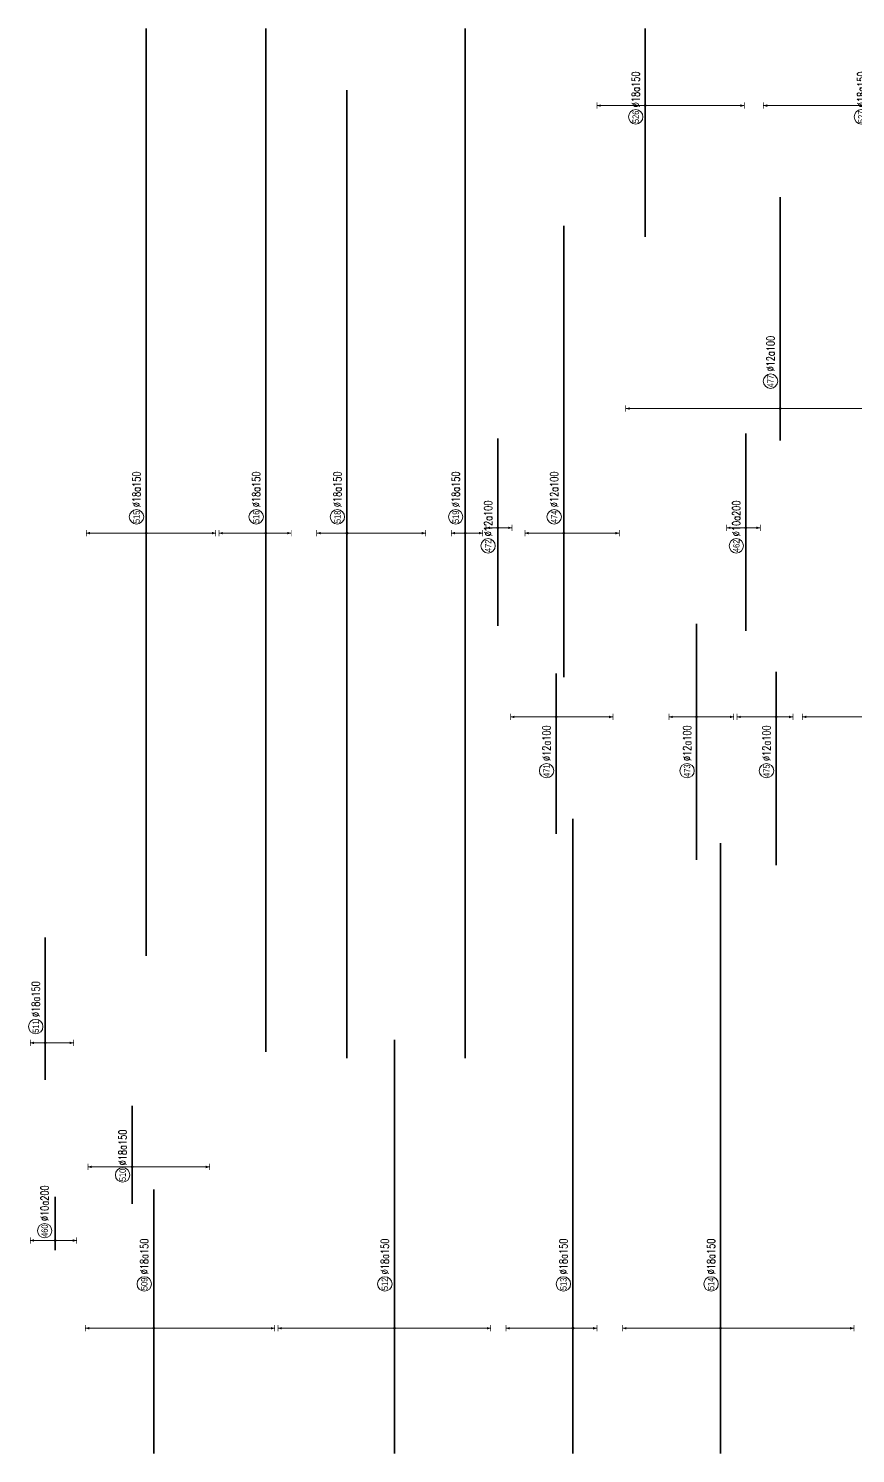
# Model space of a CAD drawing. Header units: millimetres. Extents: x -415354 to 592036, y -374841 to 139309.
# Drawn here: x 335157 to 386815, y -247211 to -158171 of the extents above; entities that cross this region are included whole.
import ezdxf
from ezdxf.enums import TextEntityAlignment as Align

# ---------------------------------------------------------------- set-up
doc = ezdxf.new("R2010")
doc.units = ezdxf.units.MM
doc.header["$MEASUREMENT"] = 0
for name, color, linetype, lineweight in [('NDC_S_DIM', 1, 'Continuous', 15), ('NDC_S_REBAR', 4, 'Continuous', 35), ('NDC_S_VN TEXT', 7, 'Continuous', 20)]:
    doc.layers.add(name, color=color, linetype=linetype, lineweight=lineweight)
doc.styles.add('ARIAL', font='arial.ttf', dxfattribs={"width": 0.8})
doc.styles.add('NDC_EN TXT', font='romans.shx', dxfattribs={"width": 0.8})

# ---------------------------------------------------------------- blocks, each defined once
blk = doc.blocks.new('*U1034')
h = blk.add_hatch(color=6)
edge = h.paths.add_edge_path()
edge.add_arc((-2.99, 0), 0.3, 0, 360)
at = {"layer": 'NDC_S_DIM', "color": 8}
for q in [(-2.99, 4.71), (-2.99, -8.83)]:
    blk.add_line((-2.99, 0), q, dxfattribs=at)
for points in [[(-3.99, 4.71, 0.2, 0.2, 0), (-1.99, 4.71, 0, 0, 0)], [(-3.99, -8.83, 0.2, 0.2, 0), (-1.99, -8.83, 0, 0, 0)]]:
    blk.add_lwpolyline(points, format="xyseb", dxfattribs=at)
at = {"layer": 'NDC_S_DIM'}
blk.add_circle((2.1, 3), 2.25, dxfattribs=at)
at = {"layer": 'NDC_S_DIM', "color": 6}
blk.add_circle((-2.99, 0), 0.3, dxfattribs=at)
at = {"layer": 'NDC_S_DIM', "color": 8}
for points in [[(-3.39, 3.51), (-2.99, 4.71), (-2.59, 3.51)], [(-3.39, -7.63), (-2.99, -8.83), (-2.59, -7.63)]]:
    blk.add_solid(points, dxfattribs=at)
at = {"layer": 'NDC_S_REBAR'}
for p, q in [((0, 0), (-14.52, 0)), ((-14.52, 0), (-14.52, 0)), ((0, 0), (29.93, 0)), ((29.93, 0), (29.93, 0)), ((29.93, 0), (29.93, 0)), ((-14.52, 0), (-14.52, 0))]:
    blk.add_line(p, q, dxfattribs=at)
at = {"layer": 'NDC_S_VN TEXT', "style": 'ARIAL', "width": 0.8}
blk.add_attdef('KHT', text='', height=2, dxfattribs=at).set_placement((2.1, 3), align=Align.MIDDLE_CENTER)
at = {"layer": 'NDC_S_VN TEXT', "color": 3, "style": 'NDC_EN TXT', "width": 0.75}
blk.add_attdef('DKT', (5.1, 1.75), '', height=2.5, dxfattribs=at)
blk = doc.blocks.new('*U1027')
h = blk.add_hatch(color=6)
edge = h.paths.add_edge_path()
edge.add_arc((-2.99, 0), 0.3, 0, 360)
at = {"layer": 'NDC_S_DIM', "color": 8}
for q in [(-2.99, 6.03), (-2.99, -4.47)]:
    blk.add_line((-2.99, 0), q, dxfattribs=at)
for points in [[(-3.99, 6.03, 0.2, 0.2, 0), (-1.99, 6.03, 0, 0, 0)], [(-3.99, -4.47, 0.2, 0.2, 0), (-1.99, -4.47, 0, 0, 0)]]:
    blk.add_lwpolyline(points, format="xyseb", dxfattribs=at)
at = {"layer": 'NDC_S_DIM'}
blk.add_circle((-8.62, 3), 2.25, dxfattribs=at)
at = {"layer": 'NDC_S_DIM', "color": 6}
blk.add_circle((-2.99, 0), 0.3, dxfattribs=at)
at = {"layer": 'NDC_S_DIM', "color": 8}
for points in [[(-3.39, 4.83), (-2.99, 6.03), (-2.59, 4.83)], [(-3.39, -3.27), (-2.99, -4.47), (-2.59, -3.27)]]:
    blk.add_solid(points, dxfattribs=at)
at = {"layer": 'NDC_S_REBAR'}
for p, q in [((0, 0), (-35.19, 0)), ((-35.19, 0), (-35.19, 0)), ((0, 0), (26.51, 0)), ((26.51, 0), (26.51, 0)), ((26.51, 0), (26.51, 0)), ((-35.19, 0), (-35.19, 0))]:
    blk.add_line(p, q, dxfattribs=at)
at = {"layer": 'NDC_S_VN TEXT', "style": 'ARIAL', "width": 0.8}
blk.add_attdef('KHT', text='', height=2, dxfattribs=at).set_placement((-8.62, 3), align=Align.MIDDLE_CENTER)
at = {"layer": 'NDC_S_VN TEXT', "color": 3, "style": 'NDC_EN TXT', "width": 0.75}
blk.add_attdef('DKT', (-5.62, 1.75), '', height=2.5, dxfattribs=at)
blk = doc.blocks.new('*U1021')
h = blk.add_hatch(color=6)
edge = h.paths.add_edge_path()
edge.add_arc((-2.99, 0), 0.3, 0, 360)
at = {"layer": 'NDC_S_DIM', "color": 8}
for q in [(-2.99, 21.36), (-2.99, -37.75)]:
    blk.add_line((-2.99, 0), q, dxfattribs=at)
for points in [[(-3.99, 21.36, 0.2, 0.2, 0), (-1.99, 21.36, 0, 0, 0)], [(-3.99, -37.75, 0.2, 0.2, 0), (-1.99, -37.75, 0, 0, 0)]]:
    blk.add_lwpolyline(points, format="xyseb", dxfattribs=at)
at = {"layer": 'NDC_S_DIM'}
blk.add_circle((10.86, 3), 2.25, dxfattribs=at)
at = {"layer": 'NDC_S_DIM', "color": 6}
blk.add_circle((-2.99, 0), 0.3, dxfattribs=at)
at = {"layer": 'NDC_S_DIM', "color": 8}
for points in [[(-3.39, 20.16), (-2.99, 21.36), (-2.59, 20.16)], [(-3.39, -36.55), (-2.99, -37.75), (-2.59, -36.55)]]:
    blk.add_solid(points, dxfattribs=at)
at = {"layer": 'NDC_S_REBAR'}
for p, q in [((0, 0), (-42.12, 0)), ((-42.12, 0), (-42.12, 0)), ((0, 0), (40.32, 0)), ((40.32, 0), (40.32, 0)), ((40.32, 0), (40.32, 0)), ((-42.12, 0), (-42.12, 0))]:
    blk.add_line(p, q, dxfattribs=at)
at = {"layer": 'NDC_S_VN TEXT', "style": 'ARIAL', "width": 0.8}
blk.add_attdef('KHT', text='', height=2, dxfattribs=at).set_placement((10.86, 3), align=Align.MIDDLE_CENTER)
at = {"layer": 'NDC_S_VN TEXT', "color": 3, "style": 'NDC_EN TXT', "width": 0.75}
blk.add_attdef('DKT', (13.86, 1.75), '', height=2.5, dxfattribs=at)
blk = doc.blocks.new('*U1020')
h = blk.add_hatch(color=6)
edge = h.paths.add_edge_path()
edge.add_arc((-2.99, 0), 0.3, 0, 360)
at = {"layer": 'NDC_S_DIM', "color": 8}
for q in [(-2.99, 20.93), (-2.99, -7.48)]:
    blk.add_line((-2.99, 0), q, dxfattribs=at)
for points in [[(-3.99, 20.93, 0.2, 0.2, 0), (-1.99, 20.93, 0, 0, 0)], [(-3.99, -7.48, 0.2, 0.2, 0), (-1.99, -7.48, 0, 0, 0)]]:
    blk.add_lwpolyline(points, format="xyseb", dxfattribs=at)
at = {"layer": 'NDC_S_DIM'}
blk.add_circle((10.86, 3), 2.25, dxfattribs=at)
at = {"layer": 'NDC_S_DIM', "color": 6}
blk.add_circle((-2.99, 0), 0.3, dxfattribs=at)
at = {"layer": 'NDC_S_DIM', "color": 8}
for points in [[(-3.39, 19.73), (-2.99, 20.93), (-2.59, 19.73)], [(-3.39, -6.28), (-2.99, -7.48), (-2.59, -6.28)]]:
    blk.add_solid(points, dxfattribs=at)
at = {"layer": 'NDC_S_REBAR'}
for p, q in [((0, 0), (-42.12, 0)), ((-42.12, 0), (-42.12, 0)), ((0, 0), (156.12, 0)), ((156.12, 0), (156.12, 0)), ((156.12, 0), (156.12, 0)), ((-42.12, 0), (-42.12, 0))]:
    blk.add_line(p, q, dxfattribs=at)
at = {"layer": 'NDC_S_VN TEXT', "style": 'ARIAL', "width": 0.8}
blk.add_attdef('KHT', text='', height=2, dxfattribs=at).set_placement((10.86, 3), align=Align.MIDDLE_CENTER)
at = {"layer": 'NDC_S_VN TEXT', "color": 3, "style": 'NDC_EN TXT', "width": 0.75}
blk.add_attdef('DKT', (13.86, 1.75), '', height=2.5, dxfattribs=at)
blk = doc.blocks.new('*U1019')
h = blk.add_hatch(color=6)
edge = h.paths.add_edge_path()
edge.add_arc((-2.99, 0), 0.3, 0, 360)
at = {"layer": 'NDC_S_DIM', "color": 8}
for q in [(-2.99, 18.69), (-2.99, -21.76)]:
    blk.add_line((-2.99, 0), q, dxfattribs=at)
for points in [[(-3.99, 18.69, 0.2, 0.2, 0), (-1.99, 18.69, 0, 0, 0)], [(-3.99, -21.76, 0.2, 0.2, 0), (-1.99, -21.76, 0, 0, 0)]]:
    blk.add_lwpolyline(points, format="xyseb", dxfattribs=at)
at = {"layer": 'NDC_S_DIM'}
blk.add_circle((2.1, 3), 2.25, dxfattribs=at)
at = {"layer": 'NDC_S_DIM', "color": 6}
blk.add_circle((-2.99, 0), 0.3, dxfattribs=at)
at = {"layer": 'NDC_S_DIM', "color": 8}
for points in [[(-3.39, 17.49), (-2.99, 18.69), (-2.59, 17.49)], [(-3.39, -20.56), (-2.99, -21.76), (-2.59, -20.56)]]:
    blk.add_solid(points, dxfattribs=at)
at = {"layer": 'NDC_S_REBAR'}
for p, q in [((0, 0), (-135.03, 0)), ((-135.03, 0), (-135.03, 0)), ((0, 0), (154.67, 0)), ((154.67, 0), (154.67, 0)), ((154.67, 0), (154.67, 0)), ((-135.03, 0), (-135.03, 0))]:
    blk.add_line(p, q, dxfattribs=at)
at = {"layer": 'NDC_S_VN TEXT', "style": 'ARIAL', "width": 0.8}
blk.add_attdef('KHT', text='', height=2, dxfattribs=at).set_placement((2.1, 3), align=Align.MIDDLE_CENTER)
at = {"layer": 'NDC_S_VN TEXT', "color": 3, "style": 'NDC_EN TXT', "width": 0.75}
blk.add_attdef('DKT', (5.1, 1.75), '', height=2.5, dxfattribs=at)
blk = doc.blocks.new('*U1018')
h = blk.add_hatch(color=6)
edge = h.paths.add_edge_path()
edge.add_arc((-2.07, 0), 0.3, 0, 360)
at = {"layer": 'NDC_S_DIM', "color": 8}
for q in [(-2.07, 15.1), (-2.07, -30.9)]:
    blk.add_line((-2.07, 0), q, dxfattribs=at)
for points in [[(-3.07, 15.1, 0.2, 0.2, 0), (-1.07, 15.1, 0, 0, 0)], [(-3.07, -30.9, 0.2, 0.2, 0), (-1.07, -30.9, 0, 0, 0)]]:
    blk.add_lwpolyline(points, format="xyseb", dxfattribs=at)
at = {"layer": 'NDC_S_DIM'}
blk.add_circle((-5.58, 3), 2.25, dxfattribs=at)
at = {"layer": 'NDC_S_DIM', "color": 6}
blk.add_circle((-2.07, 0), 0.3, dxfattribs=at)
at = {"layer": 'NDC_S_DIM', "color": 8}
for points in [[(-2.47, 13.9), (-2.07, 15.1), (-1.67, 13.9)], [(-2.47, -29.7), (-2.07, -30.9), (-1.67, -29.7)]]:
    blk.add_solid(points, dxfattribs=at)
at = {"layer": 'NDC_S_REBAR'}
for p, q in [((0, 0), (-43.03, 0)), ((-43.03, 0), (-43.03, 0)), ((0, 0), (22.02, 0)), ((22.02, 0), (22.02, 0)), ((22.02, 0), (22.02, 0)), ((-43.03, 0), (-43.03, 0))]:
    blk.add_line(p, q, dxfattribs=at)
at = {"layer": 'NDC_S_VN TEXT', "style": 'ARIAL', "width": 0.8}
blk.add_attdef('KHT', text='', height=2, dxfattribs=at).set_placement((-5.58, 3), align=Align.MIDDLE_CENTER)
at = {"layer": 'NDC_S_VN TEXT', "color": 3, "style": 'NDC_EN TXT', "width": 0.75}
blk.add_attdef('DKT', (-2.58, 1.75), '', height=2.5, dxfattribs=at)
blk = doc.blocks.new('*U1008')
h = blk.add_hatch(color=6)
edge = h.paths.add_edge_path()
edge.add_arc((-2.07, 0), 0.3, 0, 360)
at = {"layer": 'NDC_S_DIM', "color": 8}
for q in [(-2.07, 33.57), (-2.07, -50.43)]:
    blk.add_line((-2.07, 0), q, dxfattribs=at)
for points in [[(-3.07, 33.57, 0.2, 0.2, 0), (-1.07, 33.57, 0, 0, 0)], [(-3.07, -50.43, 0.2, 0.2, 0), (-1.07, -50.43, 0, 0, 0)]]:
    blk.add_lwpolyline(points, format="xyseb", dxfattribs=at)
at = {"layer": 'NDC_S_DIM'}
blk.add_circle((-5.58, 3), 2.25, dxfattribs=at)
at = {"layer": 'NDC_S_DIM', "color": 6}
blk.add_circle((-2.07, 0), 0.3, dxfattribs=at)
at = {"layer": 'NDC_S_DIM', "color": 8}
for points in [[(-2.47, 32.37), (-2.07, 33.57), (-1.67, 32.37)], [(-2.47, -49.23), (-2.07, -50.43), (-1.67, -49.23)]]:
    blk.add_solid(points, dxfattribs=at)
at = {"layer": 'NDC_S_REBAR'}
for p, q in [((0, 0), (-38.68, 0)), ((-38.68, 0), (-38.68, 0)), ((0, 0), (22.02, 0)), ((22.02, 0), (22.02, 0)), ((22.02, 0), (22.02, 0)), ((-38.68, 0), (-38.68, 0))]:
    blk.add_line(p, q, dxfattribs=at)
at = {"layer": 'NDC_S_VN TEXT', "style": 'ARIAL', "width": 0.8}
blk.add_attdef('KHT', text='', height=2, dxfattribs=at).set_placement((-5.58, 3), align=Align.MIDDLE_CENTER)
at = {"layer": 'NDC_S_VN TEXT', "color": 3, "style": 'NDC_EN TXT', "width": 0.75}
blk.add_attdef('DKT', (-2.58, 1.75), '', height=2.5, dxfattribs=at)
blk = doc.blocks.new('*U996')
h = blk.add_hatch(color=6)
edge = h.paths.add_edge_path()
edge.add_arc((-2.99, 0), 0.3, 0, 360)
at = {"layer": 'NDC_S_DIM', "color": 8}
for q in [(-2.99, 42.82), (-2.99, -29.99)]:
    blk.add_line((-2.99, 0), q, dxfattribs=at)
for points in [[(-3.99, 42.82, 0.2, 0.2, 0), (-1.99, 42.82, 0, 0, 0)], [(-3.99, -29.99, 0.2, 0.2, 0), (-1.99, -29.99, 0, 0, 0)]]:
    blk.add_lwpolyline(points, format="xyseb", dxfattribs=at)
at = {"layer": 'NDC_S_DIM'}
blk.add_circle((-19.79, 3), 2.25, dxfattribs=at)
at = {"layer": 'NDC_S_DIM', "color": 6}
blk.add_circle((-2.99, 0), 0.3, dxfattribs=at)
at = {"layer": 'NDC_S_DIM', "color": 8}
for points in [[(-3.39, 41.62), (-2.99, 42.82), (-2.59, 41.62)], [(-3.39, -28.79), (-2.99, -29.99), (-2.59, -28.79)]]:
    blk.add_solid(points, dxfattribs=at)
at = {"layer": 'NDC_S_REBAR'}
for p, q in [((0, 0), (-51.07, 0)), ((-51.07, 0), (-51.07, 0)), ((0, 0), (26.09, 0)), ((26.09, 0), (26.09, 0)), ((26.09, 0), (26.09, 0)), ((-51.07, 0), (-51.07, 0))]:
    blk.add_line(p, q, dxfattribs=at)
at = {"layer": 'NDC_S_VN TEXT', "style": 'ARIAL', "width": 0.8}
blk.add_attdef('KHT', text='', height=2, dxfattribs=at).set_placement((-19.79, 3), align=Align.MIDDLE_CENTER)
at = {"layer": 'NDC_S_VN TEXT', "color": 3, "style": 'NDC_EN TXT', "width": 0.75}
blk.add_attdef('DKT', (-16.79, 1.75), '', height=2.5, dxfattribs=at)
blk = doc.blocks.new('*U995')
h = blk.add_hatch(color=6)
edge = h.paths.add_edge_path()
edge.add_arc((-2.99, 0), 0.3, 0, 360)
at = {"layer": 'NDC_S_DIM', "color": 8}
for q in [(-2.99, 12.15), (-2.99, -17.35)]:
    blk.add_line((-2.99, 0), q, dxfattribs=at)
for points in [[(-3.99, 12.15, 0.2, 0.2, 0), (-1.99, 12.15, 0, 0, 0)], [(-3.99, -17.35, 0.2, 0.2, 0), (-1.99, -17.35, 0, 0, 0)]]:
    blk.add_lwpolyline(points, format="xyseb", dxfattribs=at)
at = {"layer": 'NDC_S_DIM'}
blk.add_circle((2.1, 3), 2.25, dxfattribs=at)
at = {"layer": 'NDC_S_DIM', "color": 6}
blk.add_circle((-2.99, 0), 0.3, dxfattribs=at)
at = {"layer": 'NDC_S_DIM', "color": 8}
for points in [[(-3.39, 10.95), (-2.99, 12.15), (-2.59, 10.95)], [(-3.39, -16.15), (-2.99, -17.35), (-2.59, -16.15)]]:
    blk.add_solid(points, dxfattribs=at)
at = {"layer": 'NDC_S_REBAR'}
for p, q in [((0, 0), (-48.03, 0)), ((-48.03, 0), (-48.03, 0)), ((0, 0), (93.03, 0)), ((93.03, 0), (93.03, 0)), ((93.03, 0), (93.03, 0)), ((-48.03, 0), (-48.03, 0))]:
    blk.add_line(p, q, dxfattribs=at)
at = {"layer": 'NDC_S_VN TEXT', "style": 'ARIAL', "width": 0.8}
blk.add_attdef('KHT', text='', height=2, dxfattribs=at).set_placement((2.1, 3), align=Align.MIDDLE_CENTER)
at = {"layer": 'NDC_S_VN TEXT', "color": 3, "style": 'NDC_EN TXT', "width": 0.75}
blk.add_attdef('DKT', (5.1, 1.75), '', height=2.5, dxfattribs=at)
blk = doc.blocks.new('*U991')
h = blk.add_hatch(color=6)
edge = h.paths.add_edge_path()
edge.add_arc((-2.99, 0), 0.3, 0, 360)
at = {"layer": 'NDC_S_DIM', "color": 8}
for q in [(-2.99, 48.21), (-2.99, -34.79)]:
    blk.add_line((-2.99, 0), q, dxfattribs=at)
for points in [[(-3.99, 48.21, 0.2, 0.2, 0), (-1.99, 48.21, 0, 0, 0)], [(-3.99, -34.79, 0.2, 0.2, 0), (-1.99, -34.79, 0, 0, 0)]]:
    blk.add_lwpolyline(points, format="xyseb", dxfattribs=at)
at = {"layer": 'NDC_S_DIM'}
blk.add_circle((5.57, 3), 2.25, dxfattribs=at)
at = {"layer": 'NDC_S_DIM', "color": 6}
blk.add_circle((-2.99, 0), 0.3, dxfattribs=at)
at = {"layer": 'NDC_S_DIM', "color": 8}
for points in [[(-3.39, 47.01), (-2.99, 48.21), (-2.59, 47.01)], [(-3.39, -33.59), (-2.99, -34.79), (-2.59, -33.59)]]:
    blk.add_solid(points, dxfattribs=at)
at = {"layer": 'NDC_S_REBAR'}
for p, q in [((0, 0), (-12.95, 0)), ((-12.95, 0), (-12.95, 0)), ((0, 0), (63.05, 0)), ((63.05, 0), (63.05, 0)), ((63.05, 0), (63.05, 0)), ((-12.95, 0), (-12.95, 0))]:
    blk.add_line(p, q, dxfattribs=at)
at = {"layer": 'NDC_S_VN TEXT', "style": 'ARIAL', "width": 0.8}
blk.add_attdef('KHT', text='', height=2, dxfattribs=at).set_placement((5.57, 3), align=Align.MIDDLE_CENTER)
at = {"layer": 'NDC_S_VN TEXT', "color": 3, "style": 'NDC_EN TXT', "width": 0.75}
blk.add_attdef('DKT', (8.57, 1.75), '', height=2.5, dxfattribs=at)
blk = doc.blocks.new('*U990')
h = blk.add_hatch(color=6)
edge = h.paths.add_edge_path()
edge.add_arc((-2.99, 0), 0.3, 0, 360)
at = {"layer": 'NDC_S_DIM', "color": 8}
for q in [(-2.99, 14.61), (-2.99, -7.94)]:
    blk.add_line((-2.99, 0), q, dxfattribs=at)
for points in [[(-3.99, 14.61, 0.2, 0.2, 0), (-1.99, 14.61, 0, 0, 0)], [(-3.99, -7.94, 0.2, 0.2, 0), (-1.99, -7.94, 0, 0, 0)]]:
    blk.add_lwpolyline(points, format="xyseb", dxfattribs=at)
at = {"layer": 'NDC_S_DIM'}
blk.add_circle((2.1, 3), 2.25, dxfattribs=at)
at = {"layer": 'NDC_S_DIM', "color": 6}
blk.add_circle((-2.99, 0), 0.3, dxfattribs=at)
at = {"layer": 'NDC_S_DIM', "color": 8}
for points in [[(-3.39, 13.41), (-2.99, 14.61), (-2.59, 13.41)], [(-3.39, -6.74), (-2.99, -7.94), (-2.59, -6.74)]]:
    blk.add_solid(points, dxfattribs=at)
at = {"layer": 'NDC_S_REBAR'}
for p, q in [((0, 0), (-165.03, 0)), ((-165.03, 0), (-165.03, 0)), ((0, 0), (154.67, 0)), ((154.67, 0), (154.67, 0)), ((154.67, 0), (154.67, 0)), ((-165.03, 0), (-165.03, 0))]:
    blk.add_line(p, q, dxfattribs=at)
at = {"layer": 'NDC_S_VN TEXT', "style": 'ARIAL', "width": 0.8}
blk.add_attdef('KHT', text='', height=2, dxfattribs=at).set_placement((2.1, 3), align=Align.MIDDLE_CENTER)
at = {"layer": 'NDC_S_VN TEXT', "color": 3, "style": 'NDC_EN TXT', "width": 0.75}
blk.add_attdef('DKT', (5.1, 1.75), '', height=2.5, dxfattribs=at)
blk = doc.blocks.new('*U981')
h = blk.add_hatch(color=6)
edge = h.paths.add_edge_path()
edge.add_arc((-5.64, 0), 0.3, 0, 360)
at = {"layer": 'NDC_S_DIM', "color": 8}
for q in [(-5.64, 7.76), (-5.64, -6.74)]:
    blk.add_line((-5.64, 0), q, dxfattribs=at)
for points in [[(-6.64, 7.76, 0.2, 0.2, 0), (-4.64, 7.76, 0, 0, 0)], [(-6.64, -6.74, 0.2, 0.2, 0), (-4.64, -6.74, 0, 0, 0)]]:
    blk.add_lwpolyline(points, format="xyseb", dxfattribs=at)
at = {"layer": 'NDC_S_DIM'}
blk.add_circle((-2.59, 3.26), 2.25, dxfattribs=at)
at = {"layer": 'NDC_S_DIM', "color": 6}
blk.add_circle((-5.64, 0), 0.3, dxfattribs=at)
at = {"layer": 'NDC_S_DIM', "color": 8}
for points in [[(-6.04, 6.56), (-5.64, 7.76), (-5.24, 6.56)], [(-6.04, -5.54), (-5.64, -6.74), (-5.24, -5.54)]]:
    blk.add_solid(points, dxfattribs=at)
at = {"layer": 'NDC_S_REBAR'}
for p, q in [((0, 0), (-8.7, 0)), ((-8.7, 0), (-8.7, 0)), ((0, 0), (8.02, 0)), ((8.02, 0), (8.02, 0)), ((8.02, 0), (8.02, 0)), ((-8.7, 0), (-8.7, 0))]:
    blk.add_line(p, q, dxfattribs=at)
at = {"layer": 'NDC_S_VN TEXT', "color": 3, "style": 'NDC_EN TXT', "width": 0.75}
blk.add_attdef('DKT', (0.41, 2.01), '', height=2.5, dxfattribs=at)
at = {"layer": 'NDC_S_VN TEXT', "style": 'ARIAL', "width": 0.8}
blk.add_attdef('KHT', text='', height=2, dxfattribs=at).set_placement((-2.59, 3.26), align=Align.MIDDLE_CENTER)
blk = doc.blocks.new('*U980')
h = blk.add_hatch(color=6)
edge = h.paths.add_edge_path()
edge.add_arc((-2.99, 0), 0.3, 0, 360)
at = {"layer": 'NDC_S_DIM', "color": 8}
for q in [(-2.99, 13.86), (-2.99, -24.16)]:
    blk.add_line((-2.99, 0), q, dxfattribs=at)
for points in [[(-3.99, 13.86, 0.2, 0.2, 0), (-1.99, 13.86, 0, 0, 0)], [(-3.99, -24.16, 0.2, 0.2, 0), (-1.99, -24.16, 0, 0, 0)]]:
    blk.add_lwpolyline(points, format="xyseb", dxfattribs=at)
at = {"layer": 'NDC_S_DIM'}
blk.add_circle((-5.5, 3), 2.25, dxfattribs=at)
at = {"layer": 'NDC_S_DIM', "color": 6}
blk.add_circle((-2.99, 0), 0.3, dxfattribs=at)
at = {"layer": 'NDC_S_DIM', "color": 8}
for points in [[(-3.39, 12.66), (-2.99, 13.86), (-2.59, 12.66)], [(-3.39, -22.96), (-2.99, -24.16), (-2.59, -22.96)]]:
    blk.add_solid(points, dxfattribs=at)
at = {"layer": 'NDC_S_REBAR'}
for p, q in [((0, 0), (-14.52, 0)), ((-14.52, 0), (-14.52, 0)), ((0, 0), (16.07, 0)), ((16.07, 0), (16.07, 0)), ((16.07, 0), (16.07, 0)), ((-14.52, 0), (-14.52, 0))]:
    blk.add_line(p, q, dxfattribs=at)
at = {"layer": 'NDC_S_VN TEXT', "style": 'ARIAL', "width": 0.8}
blk.add_attdef('KHT', text='', height=2, dxfattribs=at).set_placement((-5.5, 3), align=Align.MIDDLE_CENTER)
at = {"layer": 'NDC_S_VN TEXT', "color": 3, "style": 'NDC_EN TXT', "width": 0.75}
blk.add_attdef('DKT', (-2.5, 1.75), '', height=2.5, dxfattribs=at)
blk = doc.blocks.new('*U979')
h = blk.add_hatch(color=6)
edge = h.paths.add_edge_path()
edge.add_arc((-2.99, 0), 0.3, 0, 360)
at = {"layer": 'NDC_S_DIM', "color": 8}
for q in [(-2.99, 36.39), (-2.99, -30.08)]:
    blk.add_line((-2.99, 0), q, dxfattribs=at)
for points in [[(-3.99, 36.39, 0.2, 0.2, 0), (-1.99, 36.39, 0, 0, 0)], [(-3.99, -30.08, 0.2, 0.2, 0), (-1.99, -30.08, 0, 0, 0)]]:
    blk.add_lwpolyline(points, format="xyseb", dxfattribs=at)
at = {"layer": 'NDC_S_DIM'}
blk.add_circle((10.86, 3), 2.25, dxfattribs=at)
at = {"layer": 'NDC_S_DIM', "color": 6}
blk.add_circle((-2.99, 0), 0.3, dxfattribs=at)
at = {"layer": 'NDC_S_DIM', "color": 8}
for points in [[(-3.39, 35.19), (-2.99, 36.39), (-2.59, 35.19)], [(-3.39, -28.88), (-2.99, -30.08), (-2.59, -28.88)]]:
    blk.add_solid(points, dxfattribs=at)
at = {"layer": 'NDC_S_REBAR'}
for p, q in [((0, 0), (-42.12, 0)), ((-42.12, 0), (-42.12, 0)), ((0, 0), (87.08, 0)), ((87.08, 0), (87.08, 0)), ((87.08, 0), (87.08, 0)), ((-42.12, 0), (-42.12, 0))]:
    blk.add_line(p, q, dxfattribs=at)
at = {"layer": 'NDC_S_VN TEXT', "style": 'ARIAL', "width": 0.8}
blk.add_attdef('KHT', text='', height=2, dxfattribs=at).set_placement((10.86, 3), align=Align.MIDDLE_CENTER)
at = {"layer": 'NDC_S_VN TEXT', "color": 3, "style": 'NDC_EN TXT', "width": 0.75}
blk.add_attdef('DKT', (13.86, 1.75), '', height=2.5, dxfattribs=at)
blk = doc.blocks.new('*U978')
h = blk.add_hatch(color=6)
edge = h.paths.add_edge_path()
edge.add_arc((-2.99, 0), 0.3, 0, 360)
at = {"layer": 'NDC_S_DIM', "color": 8}
for q in [(-2.99, 30.63), (-2.99, -41.62)]:
    blk.add_line((-2.99, 0), q, dxfattribs=at)
for points in [[(-3.99, 30.63, 0.2, 0.2, 0), (-1.99, 30.63, 0, 0, 0)], [(-3.99, -41.62, 0.2, 0.2, 0), (-1.99, -41.62, 0, 0, 0)]]:
    blk.add_lwpolyline(points, format="xyseb", dxfattribs=at)
at = {"layer": 'NDC_S_DIM'}
blk.add_circle((10.86, 3), 2.25, dxfattribs=at)
at = {"layer": 'NDC_S_DIM', "color": 6}
blk.add_circle((-2.99, 0), 0.3, dxfattribs=at)
at = {"layer": 'NDC_S_DIM', "color": 8}
for points in [[(-3.39, 29.43), (-2.99, 30.63), (-2.59, 29.43)], [(-3.39, -40.42), (-2.99, -41.62), (-2.59, -40.42)]]:
    blk.add_solid(points, dxfattribs=at)
at = {"layer": 'NDC_S_REBAR'}
for p, q in [((0, 0), (-42.12, 0)), ((-42.12, 0), (-42.12, 0)), ((0, 0), (148.6, 0)), ((148.6, 0), (148.6, 0)), ((148.6, 0), (148.6, 0)), ((-42.12, 0), (-42.12, 0))]:
    blk.add_line(p, q, dxfattribs=at)
at = {"layer": 'NDC_S_VN TEXT', "style": 'ARIAL', "width": 0.8}
blk.add_attdef('KHT', text='', height=2, dxfattribs=at).set_placement((10.86, 3), align=Align.MIDDLE_CENTER)
at = {"layer": 'NDC_S_VN TEXT', "color": 3, "style": 'NDC_EN TXT', "width": 0.75}
blk.add_attdef('DKT', (13.86, 1.75), '', height=2.5, dxfattribs=at)
blk = doc.blocks.new('*U949')
h = blk.add_hatch(color=6)
edge = h.paths.add_edge_path()
edge.add_arc((-2.99, 0), 0.3, 0, 360)
at = {"layer": 'NDC_S_DIM', "color": 8}
for q in [(-2.99, 8.64), (-2.99, -11.59)]:
    blk.add_line((-2.99, 0), q, dxfattribs=at)
for points in [[(-3.99, 8.64, 0.2, 0.2, 0), (-1.99, 8.64, 0, 0, 0)], [(-3.99, -11.59, 0.2, 0.2, 0), (-1.99, -11.59, 0, 0, 0)]]:
    blk.add_lwpolyline(points, format="xyseb", dxfattribs=at)
at = {"layer": 'NDC_S_DIM'}
blk.add_circle((-19.79, 3), 2.25, dxfattribs=at)
at = {"layer": 'NDC_S_DIM', "color": 6}
blk.add_circle((-2.99, 0), 0.3, dxfattribs=at)
at = {"layer": 'NDC_S_DIM', "color": 8}
for points in [[(-3.39, 7.44), (-2.99, 8.64), (-2.59, 7.44)], [(-3.39, -10.39), (-2.99, -11.59), (-2.59, -10.39)]]:
    blk.add_solid(points, dxfattribs=at)
at = {"layer": 'NDC_S_REBAR'}
for p, q in [((0, 0), (-47.6, 0)), ((-47.6, 0), (-47.6, 0)), ((0, 0), (26.09, 0)), ((26.09, 0), (26.09, 0)), ((26.09, 0), (26.09, 0)), ((-47.6, 0), (-47.6, 0))]:
    blk.add_line(p, q, dxfattribs=at)
at = {"layer": 'NDC_S_VN TEXT', "style": 'ARIAL', "width": 0.8}
blk.add_attdef('KHT', text='', height=2, dxfattribs=at).set_placement((-19.79, 3), align=Align.MIDDLE_CENTER)
at = {"layer": 'NDC_S_VN TEXT', "color": 3, "style": 'NDC_EN TXT', "width": 0.75}
blk.add_attdef('DKT', (-16.79, 1.75), '', height=2.5, dxfattribs=at)
blk = doc.blocks.new('*U948')
h = blk.add_hatch(color=6)
edge = h.paths.add_edge_path()
edge.add_arc((-2.99, 0), 0.3, 0, 360)
at = {"layer": 'NDC_S_DIM', "color": 8}
for q in [(-2.99, 12.23), (-2.99, -5.27)]:
    blk.add_line((-2.99, 0), q, dxfattribs=at)
for points in [[(-3.99, 12.23, 0.2, 0.2, 0), (-1.99, 12.23, 0, 0, 0)], [(-3.99, -5.27, 0.2, 0.2, 0), (-1.99, -5.27, 0, 0, 0)]]:
    blk.add_lwpolyline(points, format="xyseb", dxfattribs=at)
at = {"layer": 'NDC_S_DIM'}
blk.add_circle((-19.79, 3), 2.25, dxfattribs=at)
at = {"layer": 'NDC_S_DIM', "color": 6}
blk.add_circle((-2.99, 0), 0.3, dxfattribs=at)
at = {"layer": 'NDC_S_DIM', "color": 8}
for points in [[(-3.39, 11.03), (-2.99, 12.23), (-2.59, 11.03)], [(-3.39, -4.07), (-2.99, -5.27), (-2.59, -4.07)]]:
    blk.add_solid(points, dxfattribs=at)
at = {"layer": 'NDC_S_REBAR'}
for p, q in [((0, 0), (-49.35, 0)), ((-49.35, 0), (-49.35, 0)), ((0, 0), (11.06, 0)), ((11.06, 0), (11.06, 0)), ((11.06, 0), (11.06, 0)), ((-49.35, 0), (-49.35, 0))]:
    blk.add_line(p, q, dxfattribs=at)
at = {"layer": 'NDC_S_VN TEXT', "style": 'ARIAL', "width": 0.8}
blk.add_attdef('KHT', text='', height=2, dxfattribs=at).set_placement((-19.79, 3), align=Align.MIDDLE_CENTER)
at = {"layer": 'NDC_S_VN TEXT', "color": 3, "style": 'NDC_EN TXT', "width": 0.75}
blk.add_attdef('DKT', (-16.79, 1.75), '', height=2.5, dxfattribs=at)
blk = doc.blocks.new('*U947')
h = blk.add_hatch(color=6)
edge = h.paths.add_edge_path()
edge.add_arc((-2.99, 0), 0.3, 0, 360)
at = {"layer": 'NDC_S_DIM', "color": 8}
for q in [(-2.99, 14.22), (-2.99, -17.75)]:
    blk.add_line((-2.99, 0), q, dxfattribs=at)
for points in [[(-3.99, 14.22, 0.2, 0.2, 0), (-1.99, 14.22, 0, 0, 0)], [(-3.99, -17.75, 0.2, 0.2, 0), (-1.99, -17.75, 0, 0, 0)]]:
    blk.add_lwpolyline(points, format="xyseb", dxfattribs=at)
at = {"layer": 'NDC_S_DIM'}
blk.add_circle((-19.79, 3), 2.25, dxfattribs=at)
at = {"layer": 'NDC_S_DIM', "color": 6}
blk.add_circle((-2.99, 0), 0.3, dxfattribs=at)
at = {"layer": 'NDC_S_DIM', "color": 8}
for points in [[(-3.39, 13.02), (-2.99, 14.22), (-2.59, 13.02)], [(-3.39, -16.55), (-2.99, -17.75), (-2.59, -16.55)]]:
    blk.add_solid(points, dxfattribs=at)
at = {"layer": 'NDC_S_REBAR'}
for p, q in [((0, 0), (-39.56, 0)), ((-39.56, 0), (-39.56, 0)), ((0, 0), (10.59, 0)), ((10.59, 0), (10.59, 0)), ((10.59, 0), (10.59, 0)), ((-39.56, 0), (-39.56, 0))]:
    blk.add_line(p, q, dxfattribs=at)
at = {"layer": 'NDC_S_VN TEXT', "style": 'ARIAL', "width": 0.8}
blk.add_attdef('KHT', text='', height=2, dxfattribs=at).set_placement((-19.79, 3), align=Align.MIDDLE_CENTER)
at = {"layer": 'NDC_S_VN TEXT', "color": 3, "style": 'NDC_EN TXT', "width": 0.75}
blk.add_attdef('DKT', (-16.79, 1.75), '', height=2.5, dxfattribs=at)
blk = doc.blocks.new('*U946')
h = blk.add_hatch(color=6)
edge = h.paths.add_edge_path()
edge.add_arc((-2.99, 0), 0.3, 0, 360)
at = {"layer": 'NDC_S_DIM', "color": 8}
for q in [(-2.99, 3.66), (-2.99, -4.47)]:
    blk.add_line((-2.99, 0), q, dxfattribs=at)
for points in [[(-3.99, 3.66, 0.2, 0.2, 0), (-1.99, 3.66, 0, 0, 0)], [(-3.99, -4.47, 0.2, 0.2, 0), (-1.99, -4.47, 0, 0, 0)]]:
    blk.add_lwpolyline(points, format="xyseb", dxfattribs=at)
at = {"layer": 'NDC_S_DIM'}
blk.add_circle((-8.62, 3), 2.25, dxfattribs=at)
at = {"layer": 'NDC_S_DIM', "color": 6}
blk.add_circle((-2.99, 0), 0.3, dxfattribs=at)
at = {"layer": 'NDC_S_DIM', "color": 8}
for points in [[(-3.39, 2.46), (-2.99, 3.66), (-2.59, 2.46)], [(-3.39, -3.27), (-2.99, -4.47), (-2.59, -3.27)]]:
    blk.add_solid(points, dxfattribs=at)
at = {"layer": 'NDC_S_REBAR'}
for p, q in [((0, 0), (-33.59, 0)), ((-33.59, 0), (-33.59, 0)), ((0, 0), (24.91, 0)), ((24.91, 0), (24.91, 0)), ((24.91, 0), (24.91, 0)), ((-33.59, 0), (-33.59, 0))]:
    blk.add_line(p, q, dxfattribs=at)
at = {"layer": 'NDC_S_VN TEXT', "style": 'ARIAL', "width": 0.8}
blk.add_attdef('KHT', text='', height=2, dxfattribs=at).set_placement((-8.62, 3), align=Align.MIDDLE_CENTER)
at = {"layer": 'NDC_S_VN TEXT', "color": 3, "style": 'NDC_EN TXT', "width": 0.75}
blk.add_attdef('DKT', (-5.62, 1.75), '', height=2.5, dxfattribs=at)
blk = doc.blocks.new('*U938')
h = blk.add_hatch(color=6)
edge = h.paths.add_edge_path()
edge.add_arc((-2.99, 0), 0.3, 0, 360)
at = {"layer": 'NDC_S_DIM', "color": 8}
for q in [(-2.99, 9.43), (-2.99, -24.57)]:
    blk.add_line((-2.99, 0), q, dxfattribs=at)
for points in [[(-3.99, 9.43, 0.2, 0.2, 0), (-1.99, 9.43, 0, 0, 0)], [(-3.99, -24.57, 0.2, 0.2, 0), (-1.99, -24.57, 0, 0, 0)]]:
    blk.add_lwpolyline(points, format="xyseb", dxfattribs=at)
at = {"layer": 'NDC_S_DIM'}
blk.add_circle((2.1, 3), 2.25, dxfattribs=at)
at = {"layer": 'NDC_S_DIM', "color": 6}
blk.add_circle((-2.99, 0), 0.3, dxfattribs=at)
at = {"layer": 'NDC_S_DIM', "color": 8}
for points in [[(-3.39, 8.23), (-2.99, 9.43), (-2.59, 8.23)], [(-3.39, -23.37), (-2.99, -24.57), (-2.59, -23.37)]]:
    blk.add_solid(points, dxfattribs=at)
at = {"layer": 'NDC_S_REBAR'}
for p, q in [((0, 0), (-167.03, 0)), ((-167.03, 0), (-167.03, 0)), ((0, 0), (135.42, 0)), ((135.42, 0), (135.42, 0)), ((135.42, 0), (135.42, 0)), ((-167.03, 0), (-167.03, 0))]:
    blk.add_line(p, q, dxfattribs=at)
at = {"layer": 'NDC_S_VN TEXT', "style": 'ARIAL', "width": 0.8}
blk.add_attdef('KHT', text='', height=2, dxfattribs=at).set_placement((2.1, 3), align=Align.MIDDLE_CENTER)
at = {"layer": 'NDC_S_VN TEXT', "color": 3, "style": 'NDC_EN TXT', "width": 0.75}
blk.add_attdef('DKT', (5.1, 1.75), '', height=2.5, dxfattribs=at)
blk = doc.blocks.new('*U937')
h = blk.add_hatch(color=6)
edge = h.paths.add_edge_path()
edge.add_arc((-2.99, 0), 0.3, 0, 360)
at = {"layer": 'NDC_S_DIM', "color": 8}
for q in [(-2.99, 4.38), (-2.99, -5.47)]:
    blk.add_line((-2.99, 0), q, dxfattribs=at)
for points in [[(-3.99, 4.38, 0.2, 0.2, 0), (-1.99, 4.38, 0, 0, 0)], [(-3.99, -5.47, 0.2, 0.2, 0), (-1.99, -5.47, 0, 0, 0)]]:
    blk.add_lwpolyline(points, format="xyseb", dxfattribs=at)
at = {"layer": 'NDC_S_DIM'}
blk.add_circle((2.1, 3), 2.25, dxfattribs=at)
at = {"layer": 'NDC_S_DIM', "color": 6}
blk.add_circle((-2.99, 0), 0.3, dxfattribs=at)
at = {"layer": 'NDC_S_DIM', "color": 8}
for points in [[(-3.39, 3.18), (-2.99, 4.38), (-2.59, 3.18)], [(-3.39, -4.27), (-2.99, -5.47), (-2.59, -4.27)]]:
    blk.add_solid(points, dxfattribs=at)
at = {"layer": 'NDC_S_REBAR'}
for p, q in [((0, 0), (-167.03, 0)), ((-167.03, 0), (-167.03, 0)), ((0, 0), (154.67, 0)), ((154.67, 0), (154.67, 0)), ((154.67, 0), (154.67, 0)), ((-167.03, 0), (-167.03, 0))]:
    blk.add_line(p, q, dxfattribs=at)
at = {"layer": 'NDC_S_VN TEXT', "style": 'ARIAL', "width": 0.8}
blk.add_attdef('KHT', text='', height=2, dxfattribs=at).set_placement((2.1, 3), align=Align.MIDDLE_CENTER)
at = {"layer": 'NDC_S_VN TEXT', "color": 3, "style": 'NDC_EN TXT', "width": 0.75}
blk.add_attdef('DKT', (5.1, 1.75), '', height=2.5, dxfattribs=at)

msp = doc.modelspace()

# ---------------------------------------------------------------- block references
at = {"xscale": 200, "yscale": 200, "zscale": 200, "rotation": 90}
for name, p, values in [('*U1019', (342503, -189104.6), {'KHT': '515', 'DKT': '%%C18a150'}), ('*U990', (349976.7, -189104.6), {'KHT': '516', 'DKT': '%%C18a150'}), ('*U937', (362440.9, -189104.6), {'KHT': '519', 'DKT': '%%C18a150'}), ('*U1018', (373685.7, -162576), {'KHT': '526', 'DKT': '%%C18a150'}), ('*U1008', (387778.8, -162576), {'KHT': '527', 'DKT': '%%C18a150'}), ('*U938', (355051.2, -189104.6), {'KHT': '518', 'DKT': '%%C18a150'}), ('*U991', (382108.1, -181320.8), {'KHT': '477', 'DKT': '%%C12a100'}), ('*U995', (368593.5, -189104.6), {'KHT': '474', 'DKT': '%%C12a100'}), ('*U946', (364467, -188773.9), {'KHT': '472', 'DKT': '%%C12a100'}), ('*U1027', (379970.4, -188773.9), {'KHT': '462', 'DKT': '%%C10a200'}), ('*U949', (376893.2, -200588.3), {'KHT': '473', 'DKT': '%%C12a100'}), ('*U996', (392067.2, -200588.3), {'KHT': '476', 'DKT': '%%C12a100'}), ('*U947', (368116.1, -200588.3), {'KHT': '471', 'DKT': '%%C12a100'}), ('*U948', (381855, -200588.3), {'KHT': '475', 'DKT': '%%C12a100'}), ('*U1020', (369168.3, -238787.8), {'KHT': '513', 'DKT': '%%C18a150'}), ('*U978', (378392.1, -238787.8), {'KHT': '514', 'DKT': '%%C18a150'}), ('*U1034', (336207, -220957), {'KHT': '511', 'DKT': '%%C18a150'}), ('*U979', (358015.8, -238787.8), {'KHT': '512', 'DKT': '%%C18a150'}), ('*U980', (341636.8, -228707), {'KHT': '510', 'DKT': '%%C18a150'}), ('*U981', (336817.5, -232771.2), {'KHT': '460', 'DKT': '%%C10a200'}), ('*U1021', (342988.1, -238787.8), {'KHT': '509', 'DKT': '%%C18a150'})]:
    msp.add_blockref(name, p, dxfattribs=at).add_auto_attribs(values)

doc.saveas('drawing.dxf')
